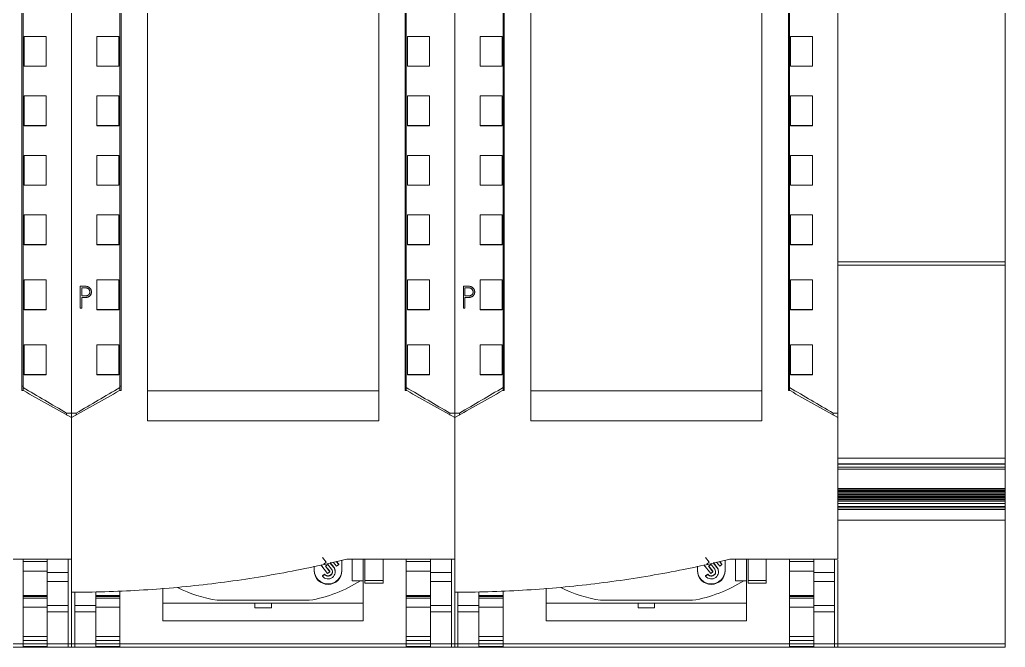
# Model space of a CAD drawing. Header units: millimetres. Extents: x 4137 to 6698, y 1400 to 3585.
# Drawn here: x 5489.5 to 5579, y 3225.8 to 3282.8 of the extents above; entities that cross this region are included whole.
import ezdxf

# ---------------------------------------------------------------- set-up
doc = ezdxf.new("R2010")
doc.units = ezdxf.units.MM
doc.layers.add('000-PI-Oprema', color=30, linetype='Continuous', lineweight=5)
doc.layers.add('004-PI-DIN Šina', color=3, linetype='Continuous')

msp = doc.modelspace()

# ---------------------------------------------------------------- linework, layer by layer
at = {"layer": '000-PI-Oprema', "color": 0, "linetype": 'ByBlock', "lineweight": 0}
for p, q in [((5494.248, 3360.459), (5494.248, 3247.041)), ((5494.248, 3360.459), (5494.248, 3247.041)), ((5529.048, 3360.459), (5529.048, 3247.041)), ((5529.048, 3360.459), (5529.048, 3247.041)), ((5563.848, 3360.459), (5563.848, 3247.041)), ((5489.848, 3249.363), (5489.848, 3358.178)), ((5498.648, 3358.178), (5498.648, 3249.363)), ((5524.648, 3249.363), (5524.648, 3358.178)), ((5533.448, 3358.178), (5533.448, 3249.363)), ((5559.448, 3249.363), (5559.448, 3358.178)), ((5489.948, 3278.539), (5489.948, 3281.241)), ((5489.948, 3281.241), (5491.948, 3281.241)), ((5491.948, 3278.539), (5491.948, 3281.241)), ((5496.548, 3278.539), (5496.548, 3281.241)), ((5498.548, 3281.241), (5496.548, 3281.241)), ((5498.548, 3278.539), (5498.548, 3281.241)), ((5524.748, 3278.539), (5524.748, 3281.241)), ((5524.748, 3281.241), (5526.748, 3281.241)), ((5526.748, 3278.539), (5526.748, 3281.241)), ((5531.348, 3278.539), (5531.348, 3281.241)), ((5533.348, 3281.241), (5531.348, 3281.241)), ((5533.348, 3278.539), (5533.348, 3281.241)), ((5559.548, 3278.539), (5559.548, 3281.241)), ((5559.548, 3281.241), (5561.548, 3281.241)), ((5561.548, 3278.539), (5561.548, 3281.241)), ((5489.948, 3278.528), (5489.948, 3278.539)), ((5489.948, 3278.539), (5491.948, 3278.539)), ((5489.948, 3278.528), (5491.948, 3278.528)), ((5491.948, 3278.528), (5491.948, 3278.539)), ((5496.548, 3278.528), (5496.548, 3278.539)), ((5498.548, 3278.539), (5496.548, 3278.539)), ((5498.548, 3278.528), (5496.548, 3278.528)), ((5498.548, 3278.528), (5498.548, 3278.539)), ((5524.748, 3278.528), (5524.748, 3278.539)), ((5524.748, 3278.539), (5526.748, 3278.539)), ((5524.748, 3278.528), (5526.748, 3278.528)), ((5526.748, 3278.528), (5526.748, 3278.539)), ((5531.348, 3278.528), (5531.348, 3278.539)), ((5533.348, 3278.539), (5531.348, 3278.539)), ((5533.348, 3278.528), (5531.348, 3278.528)), ((5533.348, 3278.528), (5533.348, 3278.539)), ((5559.548, 3278.528), (5559.548, 3278.539)), ((5559.548, 3278.539), (5561.548, 3278.539)), ((5559.548, 3278.528), (5561.548, 3278.528)), ((5561.548, 3278.528), (5561.548, 3278.539)), ((5489.948, 3273.138), (5489.948, 3275.839)), ((5489.948, 3275.839), (5491.948, 3275.839)), ((5491.948, 3273.138), (5491.948, 3275.839)), ((5496.548, 3273.138), (5496.548, 3275.839)), ((5498.548, 3275.839), (5496.548, 3275.839)), ((5498.548, 3273.138), (5498.548, 3275.839)), ((5524.748, 3273.138), (5524.748, 3275.839)), ((5524.748, 3275.839), (5526.748, 3275.839)), ((5526.748, 3273.138), (5526.748, 3275.839)), ((5531.348, 3273.138), (5531.348, 3275.839)), ((5533.348, 3275.839), (5531.348, 3275.839)), ((5533.348, 3273.138), (5533.348, 3275.839)), ((5559.548, 3273.138), (5559.548, 3275.839)), ((5559.548, 3275.839), (5561.548, 3275.839)), ((5561.548, 3273.138), (5561.548, 3275.839)), ((5489.948, 3273.128), (5489.948, 3273.138)), ((5489.948, 3273.138), (5491.948, 3273.138)), ((5489.948, 3273.128), (5491.948, 3273.128)), ((5491.948, 3273.128), (5491.948, 3273.138)), ((5496.548, 3273.128), (5496.548, 3273.138)), ((5498.548, 3273.138), (5496.548, 3273.138)), ((5498.548, 3273.128), (5496.548, 3273.128)), ((5498.548, 3273.128), (5498.548, 3273.138)), ((5524.748, 3273.128), (5524.748, 3273.138)), ((5524.748, 3273.138), (5526.748, 3273.138)), ((5524.748, 3273.128), (5526.748, 3273.128)), ((5526.748, 3273.128), (5526.748, 3273.138)), ((5531.348, 3273.128), (5531.348, 3273.138)), ((5533.348, 3273.138), (5531.348, 3273.138)), ((5533.348, 3273.128), (5531.348, 3273.128)), ((5533.348, 3273.128), (5533.348, 3273.138)), ((5559.548, 3273.128), (5559.548, 3273.138)), ((5559.548, 3273.138), (5561.548, 3273.138)), ((5559.548, 3273.128), (5561.548, 3273.128)), ((5561.548, 3273.128), (5561.548, 3273.138)), ((5489.948, 3267.736), (5489.948, 3270.437)), ((5489.948, 3270.437), (5491.948, 3270.437)), ((5491.948, 3267.736), (5491.948, 3270.437)), ((5496.548, 3267.736), (5496.548, 3270.437)), ((5498.548, 3270.437), (5496.548, 3270.437)), ((5498.548, 3267.736), (5498.548, 3270.437)), ((5524.748, 3267.736), (5524.748, 3270.437)), ((5524.748, 3270.437), (5526.748, 3270.437)), ((5526.748, 3267.736), (5526.748, 3270.437)), ((5531.348, 3267.736), (5531.348, 3270.437)), ((5533.348, 3270.437), (5531.348, 3270.437)), ((5533.348, 3267.736), (5533.348, 3270.437)), ((5559.548, 3267.736), (5559.548, 3270.437)), ((5559.548, 3270.437), (5561.548, 3270.437)), ((5561.548, 3267.736), (5561.548, 3270.437)), ((5489.948, 3267.728), (5489.948, 3267.736)), ((5489.948, 3267.736), (5491.948, 3267.736)), ((5489.948, 3267.728), (5491.948, 3267.728)), ((5491.948, 3267.728), (5491.948, 3267.736)), ((5496.548, 3267.728), (5496.548, 3267.736)), ((5498.548, 3267.736), (5496.548, 3267.736)), ((5498.548, 3267.728), (5496.548, 3267.728)), ((5498.548, 3267.728), (5498.548, 3267.736)), ((5524.748, 3267.728), (5524.748, 3267.736)), ((5524.748, 3267.736), (5526.748, 3267.736)), ((5524.748, 3267.728), (5526.748, 3267.728)), ((5526.748, 3267.728), (5526.748, 3267.736)), ((5531.348, 3267.728), (5531.348, 3267.736)), ((5533.348, 3267.736), (5531.348, 3267.736)), ((5533.348, 3267.728), (5531.348, 3267.728)), ((5533.348, 3267.728), (5533.348, 3267.736)), ((5559.548, 3267.728), (5559.548, 3267.736)), ((5559.548, 3267.736), (5561.548, 3267.736)), ((5559.548, 3267.728), (5561.548, 3267.728)), ((5561.548, 3267.728), (5561.548, 3267.736)), ((5489.948, 3262.335), (5489.948, 3265.035)), ((5489.948, 3265.035), (5491.948, 3265.035)), ((5491.948, 3262.335), (5491.948, 3265.035)), ((5496.548, 3262.335), (5496.548, 3265.035)), ((5498.548, 3265.035), (5496.548, 3265.035)), ((5498.548, 3262.335), (5498.548, 3265.035)), ((5524.748, 3262.335), (5524.748, 3265.035)), ((5524.748, 3265.035), (5526.748, 3265.035)), ((5526.748, 3262.335), (5526.748, 3265.035)), ((5531.348, 3262.335), (5531.348, 3265.035)), ((5533.348, 3265.035), (5531.348, 3265.035)), ((5533.348, 3262.335), (5533.348, 3265.035)), ((5559.548, 3262.335), (5559.548, 3265.035)), ((5559.548, 3265.035), (5561.548, 3265.035)), ((5561.548, 3262.335), (5561.548, 3265.035)), ((5489.948, 3262.335), (5491.948, 3262.335)), ((5489.948, 3262.328), (5489.948, 3262.335)), ((5489.948, 3262.328), (5491.948, 3262.328)), ((5491.948, 3262.328), (5491.948, 3262.335)), ((5498.548, 3262.335), (5496.548, 3262.335)), ((5496.548, 3262.328), (5496.548, 3262.335)), ((5498.548, 3262.328), (5496.548, 3262.328)), ((5498.548, 3262.328), (5498.548, 3262.335)), ((5524.748, 3262.335), (5526.748, 3262.335)), ((5524.748, 3262.328), (5524.748, 3262.335)), ((5524.748, 3262.328), (5526.748, 3262.328)), ((5526.748, 3262.328), (5526.748, 3262.335)), ((5533.348, 3262.335), (5531.348, 3262.335)), ((5531.348, 3262.328), (5531.348, 3262.335)), ((5533.348, 3262.328), (5531.348, 3262.328)), ((5533.348, 3262.328), (5533.348, 3262.335)), ((5559.548, 3262.335), (5561.548, 3262.335)), ((5559.548, 3262.328), (5559.548, 3262.335)), ((5559.548, 3262.328), (5561.548, 3262.328)), ((5561.548, 3262.328), (5561.548, 3262.335)), ((5489.948, 3256.433), (5489.948, 3259.134)), ((5489.948, 3259.134), (5491.948, 3259.134)), ((5491.948, 3256.433), (5491.948, 3259.134)), ((5496.548, 3256.433), (5496.548, 3259.134)), ((5498.548, 3259.134), (5496.548, 3259.134)), ((5498.548, 3256.433), (5498.548, 3259.134)), ((5524.748, 3256.433), (5524.748, 3259.134)), ((5524.748, 3259.134), (5526.748, 3259.134)), ((5526.748, 3256.433), (5526.748, 3259.134)), ((5531.348, 3256.433), (5531.348, 3259.134)), ((5533.348, 3259.134), (5531.348, 3259.134)), ((5533.348, 3256.433), (5533.348, 3259.134)), ((5559.548, 3256.433), (5559.548, 3259.134)), ((5559.548, 3259.134), (5561.548, 3259.134)), ((5561.548, 3256.433), (5561.548, 3259.134)), ((5495.037, 3258.56), (5495.037, 3256.558)), ((5495.179, 3257.683), (5495.179, 3258.418)), ((5496.064, 3258.031), (5496.064, 3258.037)), ((5529.837, 3258.56), (5529.837, 3256.558)), ((5529.979, 3257.683), (5529.979, 3258.418)), ((5530.864, 3258.031), (5530.864, 3258.037)), ((5495.179, 3256.558), (5495.179, 3257.541)), ((5529.979, 3256.558), (5529.979, 3257.541)), ((5489.948, 3256.433), (5491.948, 3256.433)), ((5489.948, 3256.428), (5489.948, 3256.433)), ((5489.948, 3256.428), (5491.948, 3256.428)), ((5491.948, 3256.428), (5491.948, 3256.433)), ((5495.037, 3256.558), (5495.179, 3256.558)), ((5496.548, 3256.428), (5496.548, 3256.433)), ((5498.548, 3256.433), (5496.548, 3256.433)), ((5498.548, 3256.428), (5496.548, 3256.428)), ((5498.548, 3256.428), (5498.548, 3256.433)), ((5524.748, 3256.433), (5526.748, 3256.433)), ((5524.748, 3256.428), (5524.748, 3256.433)), ((5524.748, 3256.428), (5526.748, 3256.428)), ((5526.748, 3256.428), (5526.748, 3256.433)), ((5529.837, 3256.558), (5529.979, 3256.558)), ((5531.348, 3256.428), (5531.348, 3256.433)), ((5533.348, 3256.433), (5531.348, 3256.433)), ((5533.348, 3256.428), (5531.348, 3256.428)), ((5533.348, 3256.428), (5533.348, 3256.433)), ((5559.548, 3256.433), (5561.548, 3256.433)), ((5559.548, 3256.428), (5559.548, 3256.433)), ((5559.548, 3256.428), (5561.548, 3256.428)), ((5561.548, 3256.428), (5561.548, 3256.433)), ((5489.948, 3250.531), (5489.948, 3253.232)), ((5489.948, 3253.232), (5491.948, 3253.232)), ((5491.948, 3250.531), (5491.948, 3253.232)), ((5496.548, 3250.531), (5496.548, 3253.232)), ((5498.548, 3253.232), (5496.548, 3253.232)), ((5498.548, 3250.531), (5498.548, 3253.232)), ((5524.748, 3250.531), (5524.748, 3253.232)), ((5524.748, 3253.232), (5526.748, 3253.232)), ((5526.748, 3250.531), (5526.748, 3253.232)), ((5531.348, 3250.531), (5531.348, 3253.232)), ((5533.348, 3253.232), (5531.348, 3253.232)), ((5533.348, 3250.531), (5533.348, 3253.232)), ((5559.548, 3250.531), (5559.548, 3253.232)), ((5559.548, 3253.232), (5561.548, 3253.232)), ((5561.548, 3250.531), (5561.548, 3253.232)), ((5489.948, 3250.531), (5491.948, 3250.531)), ((5489.948, 3250.528), (5489.948, 3250.531)), ((5489.948, 3250.528), (5491.948, 3250.528)), ((5491.948, 3250.528), (5491.948, 3250.531)), ((5496.548, 3250.528), (5496.548, 3250.531)), ((5498.548, 3250.531), (5496.548, 3250.531)), ((5498.548, 3250.528), (5496.548, 3250.528)), ((5498.548, 3250.528), (5498.548, 3250.531)), ((5524.748, 3250.531), (5526.748, 3250.531)), ((5524.748, 3250.528), (5524.748, 3250.531)), ((5524.748, 3250.528), (5526.748, 3250.528)), ((5526.748, 3250.528), (5526.748, 3250.531)), ((5531.348, 3250.528), (5531.348, 3250.531)), ((5533.348, 3250.531), (5531.348, 3250.531)), ((5533.348, 3250.528), (5531.348, 3250.528)), ((5533.348, 3250.528), (5533.348, 3250.531)), ((5559.548, 3250.531), (5561.548, 3250.531)), ((5559.548, 3250.528), (5559.548, 3250.531)), ((5559.548, 3250.528), (5561.548, 3250.528)), ((5561.548, 3250.528), (5561.548, 3250.531)), ((5489.748, 3249.492), (5489.848, 3249.492)), ((5489.748, 3249.078), (5489.898, 3249.078)), ((5489.848, 3249.078), (5489.848, 3249.363)), ((5498.598, 3249.078), (5498.748, 3249.078)), ((5498.748, 3249.492), (5498.648, 3249.492)), ((5498.648, 3249.363), (5498.648, 3249.078)), ((5522.148, 3249.074), (5501.148, 3249.074)), ((5524.548, 3249.492), (5524.648, 3249.492)), ((5524.548, 3249.078), (5524.698, 3249.078)), ((5524.648, 3249.078), (5524.648, 3249.363)), ((5533.398, 3249.078), (5533.548, 3249.078)), ((5533.548, 3249.492), (5533.448, 3249.492)), ((5533.448, 3249.363), (5533.448, 3249.078)), ((5556.948, 3249.074), (5535.948, 3249.074)), ((5559.348, 3249.492), (5559.448, 3249.492)), ((5559.348, 3249.078), (5559.498, 3249.078)), ((5559.448, 3249.078), (5559.448, 3249.363)), ((5493.808, 3247.041), (5493.808, 3246.837)), ((5494.248, 3247.041), (5493.808, 3247.041)), ((5494.248, 3247.041), (5494.248, 3246.664)), ((5494.248, 3247.041), (5494.248, 3246.671)), ((5494.688, 3247.041), (5494.248, 3247.041)), ((5494.688, 3246.837), (5494.688, 3247.041)), ((5522.148, 3246.328), (5501.148, 3246.328)), ((5528.608, 3247.041), (5528.608, 3246.837)), ((5529.048, 3247.041), (5528.608, 3247.041)), ((5529.048, 3247.041), (5529.048, 3246.664)), ((5529.048, 3247.041), (5529.048, 3246.671)), ((5529.488, 3247.041), (5529.048, 3247.041)), ((5529.488, 3246.837), (5529.488, 3247.041)), ((5556.948, 3246.328), (5535.948, 3246.328)), ((5563.408, 3247.041), (5563.408, 3246.837)), ((5563.848, 3247.041), (5563.408, 3247.041)), ((5563.848, 3247.041), (5563.848, 3246.664)), ((5484.448, 3233.778), (5494.248, 3233.778)), ((5489.848, 3233.578), (5489.848, 3233.778)), ((5492.048, 3232.577), (5492.048, 3233.778)), ((5493.948, 3232.577), (5493.948, 3233.778)), ((5494.248, 3233.698), (5494.248, 3225.778)), ((5517.036, 3233.918), (5517.372, 3233.492)), ((5518.798, 3232.727), (5518.798, 3233.683)), ((5519.248, 3233.778), (5529.048, 3233.778)), ((5519.748, 3233.778), (5519.748, 3231.818)), ((5520.748, 3231.818), (5520.748, 3233.778)), ((5524.648, 3233.578), (5524.648, 3233.778)), ((5526.848, 3232.577), (5526.848, 3233.778)), ((5528.748, 3232.577), (5528.748, 3233.778)), ((5529.048, 3233.698), (5529.048, 3225.778)), ((5551.836, 3233.918), (5552.172, 3233.492)), ((5553.598, 3232.727), (5553.598, 3233.683)), ((5554.048, 3233.778), (5563.848, 3233.778)), ((5554.548, 3233.778), (5554.548, 3231.818)), ((5555.548, 3231.818), (5555.548, 3233.778)), ((5559.448, 3233.578), (5559.448, 3233.778)), ((5561.648, 3232.577), (5561.648, 3233.778)), ((5563.548, 3232.577), (5563.548, 3233.778)), ((5563.848, 3233.698), (5563.848, 3225.778)), ((5489.848, 3232.68), (5489.848, 3233.578)), ((5489.848, 3233.578), (5492.048, 3233.578)), ((5516.298, 3233.152), (5516.298, 3232.727)), ((5516.878, 3233.275), (5517.498, 3232.489)), ((5517.372, 3233.492), (5517.156, 3233.325)), ((5517.31, 3233.13), (5517.526, 3233.297)), ((5517.695, 3232.641), (5517.31, 3233.13)), ((5517.695, 3232.68), (5517.329, 3233.144)), ((5517.526, 3233.297), (5517.862, 3232.871)), ((5518.059, 3233.023), (5517.723, 3233.449)), ((5518.059, 3233.062), (5517.742, 3233.464)), ((5518.018, 3233.517), (5518.324, 3233.128)), ((5518.059, 3233.062), (5518.059, 3233.023)), ((5518.521, 3233.281), (5518.289, 3233.575)), ((5518.521, 3233.32), (5518.316, 3233.58)), ((5518.324, 3233.128), (5518.521, 3233.281)), ((5518.521, 3233.32), (5518.521, 3233.281)), ((5524.648, 3232.68), (5524.648, 3233.578)), ((5524.648, 3233.578), (5526.848, 3233.578)), ((5551.098, 3233.152), (5551.098, 3232.727)), ((5551.678, 3233.275), (5552.298, 3232.489)), ((5552.172, 3233.492), (5551.956, 3233.325)), ((5552.11, 3233.13), (5552.326, 3233.297)), ((5552.495, 3232.641), (5552.11, 3233.13)), ((5552.495, 3232.68), (5552.129, 3233.144)), ((5552.326, 3233.297), (5552.662, 3232.871)), ((5552.859, 3233.023), (5552.523, 3233.449)), ((5552.859, 3233.062), (5552.542, 3233.464)), ((5552.818, 3233.517), (5553.124, 3233.128)), ((5552.859, 3233.062), (5552.859, 3233.023)), ((5553.321, 3233.281), (5553.089, 3233.575)), ((5553.321, 3233.32), (5553.116, 3233.58)), ((5553.124, 3233.128), (5553.321, 3233.281)), ((5553.321, 3233.32), (5553.321, 3233.281)), ((5559.448, 3232.68), (5559.448, 3233.578)), ((5559.448, 3233.578), (5561.648, 3233.578)), ((5489.848, 3230.479), (5489.848, 3232.68)), ((5489.848, 3232.68), (5492.048, 3232.68)), ((5492.048, 3231.76), (5492.048, 3232.577)), ((5492.048, 3232.577), (5493.948, 3232.577)), ((5493.948, 3231.76), (5493.948, 3232.577)), ((5517.233, 3232.423), (5517.036, 3232.27)), ((5517.233, 3232.384), (5517.036, 3232.231)), ((5517.036, 3232.27), (5517.036, 3232.231)), ((5517.233, 3232.423), (5517.233, 3232.384)), ((5517.498, 3232.489), (5517.695, 3232.641)), ((5517.695, 3232.68), (5517.695, 3232.641)), ((5518.197, 3232.627), (5518.197, 3232.666)), ((5524.648, 3230.479), (5524.648, 3232.68)), ((5524.648, 3232.68), (5526.848, 3232.68)), ((5526.848, 3231.76), (5526.848, 3232.577)), ((5526.848, 3232.577), (5528.748, 3232.577)), ((5528.748, 3231.76), (5528.748, 3232.577)), ((5552.033, 3232.423), (5551.836, 3232.27)), ((5552.033, 3232.384), (5551.836, 3232.231)), ((5551.836, 3232.27), (5551.836, 3232.231)), ((5552.033, 3232.423), (5552.033, 3232.384)), ((5552.298, 3232.489), (5552.495, 3232.641)), ((5552.495, 3232.68), (5552.495, 3232.641)), ((5552.997, 3232.627), (5552.997, 3232.666)), ((5559.448, 3230.479), (5559.448, 3232.68)), ((5559.448, 3232.68), (5561.648, 3232.68)), ((5561.648, 3231.76), (5561.648, 3232.577)), ((5561.648, 3232.577), (5563.548, 3232.577)), ((5563.548, 3231.76), (5563.548, 3232.577)), ((5492.048, 3231.76), (5492.048, 3229.573)), ((5492.048, 3231.76), (5493.948, 3231.76)), ((5493.948, 3231.76), (5493.948, 3229.573)), ((5502.548, 3229.778), (5502.548, 3231.143)), ((5519.748, 3231.818), (5519.748, 3231.818)), ((5519.748, 3231.818), (5520.496, 3231.818)), ((5519.748, 3231.818), (5520.748, 3231.818)), ((5520.496, 3231.818), (5520.748, 3231.818)), ((5520.748, 3229.778), (5520.748, 3231.818)), ((5520.748, 3231.818), (5520.748, 3231.818)), ((5520.898, 3231.611), (5520.898, 3231.829)), ((5520.898, 3231.829), (5522.548, 3231.829)), ((5520.898, 3231.611), (5522.548, 3231.611)), ((5522.548, 3231.611), (5522.548, 3231.829)), ((5526.848, 3231.76), (5526.848, 3229.573)), ((5526.848, 3231.76), (5528.748, 3231.76)), ((5528.748, 3231.76), (5528.748, 3229.573)), ((5537.348, 3229.778), (5537.348, 3231.143)), ((5554.548, 3231.818), (5554.548, 3231.818)), ((5554.548, 3231.818), (5555.296, 3231.818)), ((5554.548, 3231.818), (5555.548, 3231.818)), ((5555.296, 3231.818), (5555.548, 3231.818)), ((5555.548, 3229.778), (5555.548, 3231.818)), ((5555.548, 3231.818), (5555.548, 3231.818)), ((5555.698, 3231.611), (5555.698, 3231.829)), ((5555.698, 3231.829), (5557.348, 3231.829)), ((5555.698, 3231.611), (5557.348, 3231.611)), ((5557.348, 3231.611), (5557.348, 3231.829)), ((5561.648, 3231.76), (5561.648, 3229.573)), ((5561.648, 3231.76), (5563.548, 3231.76)), ((5563.548, 3231.76), (5563.548, 3229.573)), ((5489.848, 3230.479), (5492.048, 3230.479)), ((5489.848, 3230.443), (5489.848, 3230.45)), ((5492.048, 3230.45), (5489.848, 3230.45)), ((5489.848, 3230.378), (5489.848, 3230.443)), ((5489.848, 3230.443), (5492.048, 3230.443)), ((5489.848, 3230.378), (5489.848, 3230.241)), ((5489.848, 3230.378), (5492.048, 3230.378)), ((5489.848, 3230.241), (5489.848, 3229.416)), ((5489.848, 3230.241), (5492.048, 3230.241)), ((5494.549, 3230.779), (5494.248, 3230.779)), ((5494.248, 3230.697), (5494.248, 3225.778)), ((5494.548, 3230.766), (5494.548, 3229.573)), ((5496.448, 3230.827), (5496.448, 3229.573)), ((5496.448, 3230.479), (5498.648, 3230.479)), ((5498.648, 3230.45), (5496.448, 3230.45)), ((5498.648, 3230.443), (5496.448, 3230.443)), ((5498.648, 3230.378), (5496.448, 3230.378)), ((5498.648, 3230.241), (5496.448, 3230.241)), ((5498.648, 3230.479), (5498.648, 3230.844)), ((5498.648, 3230.443), (5498.648, 3230.45)), ((5498.648, 3230.378), (5498.648, 3230.443)), ((5498.648, 3230.378), (5498.648, 3230.241)), ((5498.648, 3230.241), (5498.648, 3229.416)), ((5524.648, 3230.479), (5526.848, 3230.479)), ((5524.648, 3230.443), (5524.648, 3230.45)), ((5526.848, 3230.45), (5524.648, 3230.45)), ((5524.648, 3230.378), (5524.648, 3230.443)), ((5524.648, 3230.443), (5526.848, 3230.443)), ((5524.648, 3230.378), (5524.648, 3230.241)), ((5524.648, 3230.378), (5526.848, 3230.378)), ((5524.648, 3230.241), (5524.648, 3229.416)), ((5524.648, 3230.241), (5526.848, 3230.241)), ((5529.349, 3230.779), (5529.048, 3230.779)), ((5529.048, 3230.697), (5529.048, 3225.778)), ((5529.348, 3230.766), (5529.348, 3229.573)), ((5531.248, 3230.827), (5531.248, 3229.573)), ((5531.248, 3230.479), (5533.448, 3230.479)), ((5533.448, 3230.45), (5531.248, 3230.45)), ((5533.448, 3230.443), (5531.248, 3230.443)), ((5533.448, 3230.378), (5531.248, 3230.378)), ((5533.448, 3230.241), (5531.248, 3230.241)), ((5533.448, 3230.479), (5533.448, 3230.844)), ((5533.448, 3230.443), (5533.448, 3230.45)), ((5533.448, 3230.378), (5533.448, 3230.443)), ((5533.448, 3230.378), (5533.448, 3230.241)), ((5533.448, 3230.241), (5533.448, 3229.416)), ((5559.448, 3230.479), (5561.648, 3230.479)), ((5559.448, 3230.443), (5559.448, 3230.45)), ((5561.648, 3230.45), (5559.448, 3230.45)), ((5559.448, 3230.378), (5559.448, 3230.443)), ((5559.448, 3230.443), (5561.648, 3230.443)), ((5559.448, 3230.378), (5559.448, 3230.241)), ((5559.448, 3230.378), (5561.648, 3230.378)), ((5559.448, 3230.241), (5559.448, 3229.416)), ((5559.448, 3230.241), (5561.648, 3230.241)), ((5489.848, 3229.416), (5489.848, 3226.751)), ((5489.848, 3229.416), (5492.048, 3229.416)), ((5492.048, 3228.987), (5492.048, 3229.573)), ((5492.048, 3229.573), (5493.948, 3229.573)), ((5493.948, 3228.987), (5493.948, 3229.573)), ((5494.548, 3228.987), (5494.548, 3229.573)), ((5496.448, 3229.573), (5494.548, 3229.573)), ((5496.448, 3228.987), (5496.448, 3229.573)), ((5498.648, 3229.416), (5496.448, 3229.416)), ((5498.648, 3229.416), (5498.648, 3226.751)), ((5502.548, 3228.178), (5502.548, 3229.778)), ((5502.548, 3229.778), (5520.748, 3229.778)), ((5507.492, 3230.046), (5515.847, 3230.046)), ((5510.898, 3229.778), (5510.898, 3229.374)), ((5510.898, 3229.374), (5512.398, 3229.374)), ((5512.398, 3229.778), (5512.398, 3229.374)), ((5520.748, 3228.178), (5520.748, 3229.778)), ((5524.648, 3229.416), (5524.648, 3226.751)), ((5524.648, 3229.416), (5526.848, 3229.416)), ((5526.848, 3228.987), (5526.848, 3229.573)), ((5526.848, 3229.573), (5528.748, 3229.573)), ((5528.748, 3228.987), (5528.748, 3229.573)), ((5529.348, 3228.987), (5529.348, 3229.573)), ((5531.248, 3229.573), (5529.348, 3229.573)), ((5531.248, 3228.987), (5531.248, 3229.573)), ((5533.448, 3229.416), (5531.248, 3229.416)), ((5533.448, 3229.416), (5533.448, 3226.751)), ((5537.348, 3228.178), (5537.348, 3229.778)), ((5537.348, 3229.778), (5555.548, 3229.778)), ((5542.292, 3230.046), (5550.647, 3230.046)), ((5545.698, 3229.778), (5545.698, 3229.374)), ((5545.698, 3229.374), (5547.198, 3229.374)), ((5547.198, 3229.778), (5547.198, 3229.374)), ((5555.548, 3228.178), (5555.548, 3229.778)), ((5559.448, 3229.416), (5559.448, 3226.751)), ((5559.448, 3229.416), (5561.648, 3229.416)), ((5561.648, 3228.987), (5561.648, 3229.573)), ((5561.648, 3229.573), (5563.548, 3229.573)), ((5563.548, 3228.987), (5563.548, 3229.573)), ((5492.048, 3228.987), (5493.948, 3228.987)), ((5496.448, 3228.987), (5494.548, 3228.987)), ((5526.848, 3228.987), (5528.748, 3228.987)), ((5531.248, 3228.987), (5529.348, 3228.987)), ((5561.648, 3228.987), (5563.548, 3228.987)), ((5502.548, 3228.178), (5520.748, 3228.178)), ((5537.348, 3228.178), (5555.548, 3228.178)), ((5489.848, 3226.751), (5489.848, 3226.385)), ((5489.848, 3226.751), (5492.048, 3226.751)), ((5498.648, 3226.751), (5496.448, 3226.751)), ((5498.648, 3226.751), (5498.648, 3226.385)), ((5524.648, 3226.751), (5524.648, 3226.385)), ((5524.648, 3226.751), (5526.848, 3226.751)), ((5533.448, 3226.751), (5531.248, 3226.751)), ((5533.448, 3226.751), (5533.448, 3226.385)), ((5559.448, 3226.751), (5559.448, 3226.385)), ((5559.448, 3226.751), (5561.648, 3226.751)), ((5492.648, 3225.778), (5461.389, 3225.778)), ((5489.848, 3226.385), (5489.848, 3225.854)), ((5489.848, 3226.385), (5492.048, 3226.385)), ((5489.848, 3225.854), (5489.848, 3225.854)), ((5489.848, 3225.854), (5492.048, 3225.854)), ((5489.848, 3225.854), (5492.048, 3225.854)), ((5492.048, 3226.385), (5492.048, 3225.854)), ((5492.048, 3225.79), (5493.948, 3225.79)), ((5492.048, 3225.79), (5493.948, 3225.79)), ((5494.248, 3225.778), (5492.648, 3225.778)), ((5496.189, 3225.778), (5494.248, 3225.778)), ((5494.548, 3225.79), (5496.448, 3225.79)), ((5496.448, 3225.79), (5494.548, 3225.79)), ((5527.448, 3225.778), (5496.189, 3225.778)), ((5496.448, 3226.385), (5496.448, 3225.854)), ((5498.648, 3226.385), (5496.448, 3226.385)), ((5496.448, 3225.854), (5498.648, 3225.854)), ((5498.648, 3225.854), (5496.448, 3225.854)), ((5498.648, 3226.385), (5498.648, 3225.854)), ((5498.648, 3225.854), (5498.648, 3225.854)), ((5524.648, 3226.385), (5524.648, 3225.854)), ((5524.648, 3226.385), (5526.848, 3226.385)), ((5524.648, 3225.854), (5524.648, 3225.854)), ((5524.648, 3225.854), (5526.848, 3225.854)), ((5524.648, 3225.854), (5526.848, 3225.854)), ((5526.848, 3226.385), (5526.848, 3225.854)), ((5526.848, 3225.79), (5528.748, 3225.79)), ((5526.848, 3225.79), (5528.748, 3225.79)), ((5529.048, 3225.778), (5527.448, 3225.778)), ((5530.989, 3225.778), (5529.048, 3225.778)), ((5529.348, 3225.79), (5531.248, 3225.79)), ((5531.248, 3225.79), (5529.348, 3225.79)), ((5562.248, 3225.778), (5530.989, 3225.778)), ((5531.248, 3226.385), (5531.248, 3225.854)), ((5533.448, 3226.385), (5531.248, 3226.385)), ((5531.248, 3225.854), (5533.448, 3225.854)), ((5533.448, 3225.854), (5531.248, 3225.854)), ((5533.448, 3226.385), (5533.448, 3225.854)), ((5533.448, 3225.854), (5533.448, 3225.854)), ((5559.448, 3226.385), (5559.448, 3225.854)), ((5559.448, 3226.385), (5561.648, 3226.385)), ((5559.448, 3225.854), (5559.448, 3225.854)), ((5559.448, 3225.854), (5561.648, 3225.854)), ((5559.448, 3225.854), (5561.648, 3225.854)), ((5561.648, 3226.385), (5561.648, 3225.854)), ((5561.648, 3225.79), (5563.548, 3225.79)), ((5561.648, 3225.79), (5563.548, 3225.79)), ((5563.848, 3225.778), (5562.248, 3225.778))]:
    msp.add_line(p, q, dxfattribs=at)
for centre, major_axis, start_param, end_param in [((5517.548, 3232.766), (1.25, 0), 3.141593, 6.283185), ((5517.548, 3232.627), (0.649, 0), 3.804818, 6.94641), ((5517.548, 3232.627), (-0.399, 0), 0.663225, 3.804818), ((5517.548, 3232.666), (0.649, 0), 6.283142, 6.94641), ((5552.348, 3232.766), (1.25, 0), 3.141593, 6.283185), ((5552.348, 3232.627), (0.649, 0), 3.804818, 6.94641), ((5552.348, 3232.627), (-0.399, 0), 0.663225, 3.804818), ((5552.348, 3232.666), (0.649, 0), 6.283142, 6.94641), ((5517.548, 3232.727), (1.25, 0), 3.141593, 6.283185), ((5517.548, 3232.666), (-0.399, 0), 0.663225, 3.092069), ((5552.348, 3232.727), (1.25, 0), 3.141593, 6.283185), ((5552.348, 3232.666), (-0.399, 0), 0.663225, 3.092069), ((5509.314, 3241.782), (11.977, 0), 4.241192, 4.559632), ((5513.91, 3241.923), (12.135, 0), 4.872685, 5.28613), ((5544.114, 3241.782), (11.977, 0), 4.241192, 4.559632), ((5548.71, 3241.923), (12.135, 0), 4.872685, 5.28613)]:
    msp.add_ellipse(centre, major_axis=major_axis, ratio=0.991445, start_param=start_param, end_param=end_param, dxfattribs=at)
for points, knots in [([(5489.748, 3249.078), (5489.748, 3252.418), (5489.748, 3260.383), (5489.748, 3273.023), (5489.748, 3288.509), (5489.748, 3302.803), (5489.748, 3317.013), (5489.748, 3331.58), (5489.748, 3345.75), (5489.748, 3355.32), (5489.748, 3358.364)], [0, 0, 0, 0, 0.091483, 0.21812, 0.346206, 0.515858, 0.610111, 0.736264, 0.916066, 1, 1, 1, 1]), ([(5498.748, 3358.364), (5498.748, 3355.32), (5498.748, 3345.75), (5498.748, 3331.58), (5498.748, 3317.013), (5498.748, 3302.803), (5498.748, 3288.509), (5498.748, 3273.023), (5498.748, 3260.383), (5498.748, 3252.418), (5498.748, 3249.078)], [0, 0, 0, 0, 0.083934, 0.263736, 0.389889, 0.484142, 0.653794, 0.78188, 0.908517, 1, 1, 1, 1]), ([(5524.548, 3249.078), (5524.548, 3252.418), (5524.548, 3260.383), (5524.548, 3273.023), (5524.548, 3288.509), (5524.548, 3302.803), (5524.548, 3317.013), (5524.548, 3331.58), (5524.548, 3345.75), (5524.548, 3355.32), (5524.548, 3358.364)], [0, 0, 0, 0, 0.091483, 0.21812, 0.346206, 0.515858, 0.610111, 0.736264, 0.916066, 1, 1, 1, 1]), ([(5533.548, 3358.364), (5533.548, 3355.32), (5533.548, 3345.75), (5533.548, 3331.58), (5533.548, 3317.013), (5533.548, 3302.803), (5533.548, 3288.509), (5533.548, 3273.023), (5533.548, 3260.383), (5533.548, 3252.418), (5533.548, 3249.078)], [0, 0, 0, 0, 0.083934, 0.263736, 0.389889, 0.484142, 0.653794, 0.78188, 0.908517, 1, 1, 1, 1]), ([(5559.348, 3249.078), (5559.348, 3252.418), (5559.348, 3260.383), (5559.348, 3273.023), (5559.348, 3288.509), (5559.348, 3302.803), (5559.348, 3317.013), (5559.348, 3331.58), (5559.348, 3345.75), (5559.348, 3355.32), (5559.348, 3358.364)], [0, 0, 0, 0, 0.091483, 0.21812, 0.346206, 0.515858, 0.610111, 0.736264, 0.916066, 1, 1, 1, 1]), ([(5501.148, 3355.298), (5501.148, 3353.275), (5501.148, 3344.726), (5501.148, 3331.58), (5501.148, 3317.013), (5501.148, 3302.803), (5501.148, 3288.509), (5501.148, 3273.023), (5501.148, 3260.265), (5501.148, 3251.383), (5501.148, 3247.126), (5501.148, 3246.328)], [0, 0, 0, 0, 0.055935, 0.236292, 0.362833, 0.457376, 0.627551, 0.756032, 0.883059, 0.978086, 1, 1, 1, 1]), ([(5522.148, 3355.298), (5522.148, 3353.275), (5522.148, 3344.726), (5522.148, 3331.58), (5522.148, 3317.013), (5522.148, 3302.803), (5522.148, 3288.509), (5522.148, 3273.023), (5522.148, 3260.265), (5522.148, 3251.383), (5522.148, 3247.126), (5522.148, 3246.328)], [0, 0, 0, 0, 0.055935, 0.236292, 0.362833, 0.457376, 0.627551, 0.756032, 0.883059, 0.978086, 1, 1, 1, 1]), ([(5535.948, 3355.298), (5535.948, 3353.275), (5535.948, 3344.726), (5535.948, 3331.58), (5535.948, 3317.013), (5535.948, 3302.803), (5535.948, 3288.509), (5535.948, 3273.023), (5535.948, 3260.265), (5535.948, 3251.383), (5535.948, 3247.126), (5535.948, 3246.328)], [0, 0, 0, 0, 0.055935, 0.236292, 0.362833, 0.457376, 0.627551, 0.756032, 0.883059, 0.978086, 1, 1, 1, 1]), ([(5556.948, 3355.298), (5556.948, 3353.275), (5556.948, 3344.726), (5556.948, 3331.58), (5556.948, 3317.013), (5556.948, 3302.803), (5556.948, 3288.509), (5556.948, 3273.023), (5556.948, 3260.265), (5556.948, 3251.383), (5556.948, 3247.126), (5556.948, 3246.328)], [0, 0, 0, 0, 0.055935, 0.236292, 0.362833, 0.457376, 0.627551, 0.756032, 0.883059, 0.978086, 1, 1, 1, 1]), ([(5495.179, 3257.541), (5495.231, 3257.541), (5495.282, 3257.541), (5495.385, 3257.541), (5495.437, 3257.54), (5495.515, 3257.541), (5495.54, 3257.542), (5495.579, 3257.546), (5495.592, 3257.547), (5495.618, 3257.55), (5495.63, 3257.552), (5495.669, 3257.559), (5495.694, 3257.565), (5495.743, 3257.581), (5495.767, 3257.591), (5495.802, 3257.608), (5495.813, 3257.615), (5495.836, 3257.628), (5495.847, 3257.635), (5495.878, 3257.657), (5495.898, 3257.673), (5495.926, 3257.7), (5495.935, 3257.709), (5495.953, 3257.729), (5495.961, 3257.739), (5495.984, 3257.77), (5495.998, 3257.792), (5496.016, 3257.826), (5496.022, 3257.838), (5496.032, 3257.862), (5496.036, 3257.874), (5496.048, 3257.911), (5496.054, 3257.936), (5496.06, 3257.974), (5496.062, 3257.987), (5496.063, 3258.013), (5496.064, 3258.026), (5496.064, 3258.065), (5496.062, 3258.091), (5496.056, 3258.129), (5496.053, 3258.142), (5496.048, 3258.167), (5496.044, 3258.18), (5496.033, 3258.217), (5496.023, 3258.241), (5496.006, 3258.276), (5496, 3258.287), (5495.987, 3258.309), (5495.98, 3258.32), (5495.958, 3258.353), (5495.926, 3258.393), (5495.887, 3258.427), (5495.856, 3258.451), (5495.846, 3258.459), (5495.824, 3258.473), (5495.813, 3258.48), (5495.779, 3258.498), (5495.756, 3258.509), (5495.719, 3258.522), (5495.707, 3258.526), (5495.682, 3258.534), (5495.669, 3258.537), (5495.606, 3258.551), (5495.555, 3258.557), (5495.478, 3258.561), (5495.452, 3258.562), (5495.4, 3258.562), (5495.348, 3258.561), (5495.296, 3258.56), (5495.245, 3258.56), (5495.167, 3258.559), (5495.089, 3258.56), (5495.037, 3258.56)], [0, 0, 0, 0, 0.0625, 0.0625, 0.125, 0.125, 0.15625, 0.15625, 0.171875, 0.171875, 0.1875, 0.1875, 0.21875, 0.21875, 0.25, 0.25, 0.265625, 0.265625, 0.28125, 0.28125, 0.3125, 0.3125, 0.328125, 0.328125, 0.34375, 0.34375, 0.375, 0.375, 0.390625, 0.390625, 0.40625, 0.40625, 0.4375, 0.4375, 0.453125, 0.453125, 0.46875, 0.46875, 0.5, 0.5, 0.515625, 0.515625, 0.53125, 0.53125, 0.5625, 0.5625, 0.578125, 0.578125, 0.59375, 0.59375, 0.625, 0.65625, 0.65625, 0.671875, 0.671875, 0.6875, 0.6875, 0.71875, 0.71875, 0.734375, 0.734375, 0.75, 0.75, 0.8125, 0.8125, 0.84375, 0.84375, 0.875, 0.90625, 0.90625, 0.9375, 1, 1, 1, 1]), ([(5495.179, 3258.418), (5495.218, 3258.418), (5495.256, 3258.418), (5495.315, 3258.418), (5495.334, 3258.418), (5495.373, 3258.419), (5495.431, 3258.421), (5495.489, 3258.421), (5495.567, 3258.416), (5495.605, 3258.409), (5495.653, 3258.395), (5495.662, 3258.392), (5495.681, 3258.385), (5495.69, 3258.381), (5495.717, 3258.369), (5495.735, 3258.36), (5495.76, 3258.343), (5495.768, 3258.338), (5495.784, 3258.326), (5495.792, 3258.319), (5495.814, 3258.3), (5495.828, 3258.285), (5495.847, 3258.262), (5495.853, 3258.254), (5495.864, 3258.238), (5495.869, 3258.23), (5495.884, 3258.204), (5495.893, 3258.186), (5495.903, 3258.158), (5495.906, 3258.149), (5495.911, 3258.129), (5495.914, 3258.12), (5495.919, 3258.09), (5495.922, 3258.07), (5495.922, 3258.041), (5495.922, 3258.031), (5495.921, 3258.011), (5495.921, 3258.001), (5495.917, 3257.971), (5495.913, 3257.952), (5495.904, 3257.924), (5495.9, 3257.914), (5495.893, 3257.896), (5495.889, 3257.887), (5495.875, 3257.86), (5495.864, 3257.844), (5495.845, 3257.821), (5495.839, 3257.813), (5495.825, 3257.799), (5495.818, 3257.792), (5495.795, 3257.772), (5495.779, 3257.76), (5495.754, 3257.744), (5495.745, 3257.739), (5495.728, 3257.73), (5495.719, 3257.726), (5495.691, 3257.714), (5495.673, 3257.707), (5495.644, 3257.699), (5495.634, 3257.696), (5495.615, 3257.692), (5495.605, 3257.691), (5495.575, 3257.686), (5495.555, 3257.685), (5495.516, 3257.683), (5495.496, 3257.682), (5495.456, 3257.682), (5495.417, 3257.682), (5495.377, 3257.682), (5495.337, 3257.683), (5495.318, 3257.683), (5495.258, 3257.683), (5495.219, 3257.683), (5495.179, 3257.683)], [0, 0, 0, 0, 0.0625, 0.0625, 0.09375, 0.09375, 0.125, 0.1875, 0.1875, 0.25, 0.25, 0.265625, 0.265625, 0.28125, 0.28125, 0.3125, 0.3125, 0.328125, 0.328125, 0.34375, 0.34375, 0.375, 0.375, 0.390625, 0.390625, 0.40625, 0.40625, 0.4375, 0.4375, 0.453125, 0.453125, 0.46875, 0.46875, 0.5, 0.5, 0.515625, 0.515625, 0.53125, 0.53125, 0.5625, 0.5625, 0.578125, 0.578125, 0.59375, 0.59375, 0.625, 0.625, 0.640625, 0.640625, 0.65625, 0.65625, 0.6875, 0.6875, 0.703125, 0.703125, 0.71875, 0.71875, 0.75, 0.75, 0.765625, 0.765625, 0.78125, 0.78125, 0.8125, 0.8125, 0.84375, 0.84375, 0.875, 0.90625, 0.90625, 0.9375, 0.9375, 1, 1, 1, 1]), ([(5495.922, 3258.033), (5495.922, 3258.035), (5495.922, 3258.038), (5495.922, 3258.05), (5495.921, 3258.06), (5495.919, 3258.08), (5495.918, 3258.09), (5495.913, 3258.119), (5495.908, 3258.138), (5495.894, 3258.175), (5495.886, 3258.194), (5495.867, 3258.228), (5495.856, 3258.244), (5495.831, 3258.275), (5495.817, 3258.29), (5495.788, 3258.317), (5495.773, 3258.329), (5495.739, 3258.351), (5495.722, 3258.36), (5495.686, 3258.377), (5495.667, 3258.384), (5495.639, 3258.393), (5495.629, 3258.396), (5495.61, 3258.4), (5495.6, 3258.402), (5495.571, 3258.408), (5495.552, 3258.41), (5495.493, 3258.415), (5495.454, 3258.415), (5495.395, 3258.413), (5495.375, 3258.413), (5495.336, 3258.412), (5495.316, 3258.412), (5495.257, 3258.412), (5495.218, 3258.412), (5495.179, 3258.412)], [0, 0, 0, 0, 0.007629, 0.007629, 0.03864, 0.03864, 0.069652, 0.069652, 0.131675, 0.131675, 0.193698, 0.193698, 0.255722, 0.255722, 0.317745, 0.317745, 0.379768, 0.379768, 0.441791, 0.441791, 0.503814, 0.503814, 0.534826, 0.534826, 0.565838, 0.565838, 0.627861, 0.627861, 0.751907, 0.751907, 0.81393, 0.81393, 0.875954, 0.875954, 1, 1, 1, 1]), ([(5496.064, 3258.032), (5496.064, 3258.006), (5496.062, 3257.981), (5496.056, 3257.944), (5496.054, 3257.931), (5496.048, 3257.906), (5496.045, 3257.893), (5496.033, 3257.856), (5496.023, 3257.832), (5495.999, 3257.787), (5495.985, 3257.765), (5495.961, 3257.733), (5495.953, 3257.723), (5495.936, 3257.704), (5495.909, 3257.676), (5495.879, 3257.651), (5495.847, 3257.629), (5495.836, 3257.622), (5495.814, 3257.609), (5495.802, 3257.602), (5495.768, 3257.585), (5495.744, 3257.575), (5495.707, 3257.563), (5495.694, 3257.56), (5495.669, 3257.553), (5495.656, 3257.551), (5495.593, 3257.539), (5495.541, 3257.536), (5495.438, 3257.533), (5495.386, 3257.534), (5495.283, 3257.535), (5495.231, 3257.535), (5495.179, 3257.535)], [0, 0, 0, 0, 0.06514, 0.06514, 0.098528, 0.098528, 0.131915, 0.131915, 0.198691, 0.198691, 0.265467, 0.265467, 0.298855, 0.298855, 0.332243, 0.399018, 0.399018, 0.432406, 0.432406, 0.465794, 0.465794, 0.53257, 0.53257, 0.565958, 0.565958, 0.599346, 0.599346, 0.732897, 0.732897, 0.866449, 0.866449, 1, 1, 1, 1]), ([(5529.979, 3257.541), (5530.031, 3257.541), (5530.082, 3257.541), (5530.185, 3257.541), (5530.237, 3257.54), (5530.315, 3257.541), (5530.34, 3257.542), (5530.379, 3257.546), (5530.392, 3257.547), (5530.418, 3257.55), (5530.43, 3257.552), (5530.469, 3257.559), (5530.494, 3257.565), (5530.543, 3257.581), (5530.567, 3257.591), (5530.602, 3257.608), (5530.613, 3257.615), (5530.636, 3257.628), (5530.647, 3257.635), (5530.678, 3257.657), (5530.698, 3257.673), (5530.726, 3257.7), (5530.735, 3257.709), (5530.753, 3257.729), (5530.761, 3257.739), (5530.784, 3257.77), (5530.798, 3257.792), (5530.816, 3257.826), (5530.822, 3257.838), (5530.832, 3257.862), (5530.836, 3257.874), (5530.848, 3257.911), (5530.854, 3257.936), (5530.86, 3257.974), (5530.862, 3257.987), (5530.863, 3258.013), (5530.864, 3258.026), (5530.864, 3258.065), (5530.862, 3258.091), (5530.856, 3258.129), (5530.853, 3258.142), (5530.848, 3258.167), (5530.844, 3258.18), (5530.833, 3258.217), (5530.823, 3258.241), (5530.806, 3258.276), (5530.8, 3258.287), (5530.787, 3258.309), (5530.78, 3258.32), (5530.758, 3258.353), (5530.726, 3258.393), (5530.687, 3258.427), (5530.656, 3258.451), (5530.646, 3258.459), (5530.624, 3258.473), (5530.613, 3258.48), (5530.579, 3258.498), (5530.556, 3258.509), (5530.519, 3258.522), (5530.507, 3258.526), (5530.482, 3258.534), (5530.469, 3258.537), (5530.406, 3258.551), (5530.355, 3258.557), (5530.278, 3258.561), (5530.252, 3258.562), (5530.2, 3258.562), (5530.148, 3258.561), (5530.096, 3258.56), (5530.045, 3258.56), (5529.967, 3258.559), (5529.889, 3258.56), (5529.837, 3258.56)], [0, 0, 0, 0, 0.0625, 0.0625, 0.125, 0.125, 0.15625, 0.15625, 0.171875, 0.171875, 0.1875, 0.1875, 0.21875, 0.21875, 0.25, 0.25, 0.265625, 0.265625, 0.28125, 0.28125, 0.3125, 0.3125, 0.328125, 0.328125, 0.34375, 0.34375, 0.375, 0.375, 0.390625, 0.390625, 0.40625, 0.40625, 0.4375, 0.4375, 0.453125, 0.453125, 0.46875, 0.46875, 0.5, 0.5, 0.515625, 0.515625, 0.53125, 0.53125, 0.5625, 0.5625, 0.578125, 0.578125, 0.59375, 0.59375, 0.625, 0.65625, 0.65625, 0.671875, 0.671875, 0.6875, 0.6875, 0.71875, 0.71875, 0.734375, 0.734375, 0.75, 0.75, 0.8125, 0.8125, 0.84375, 0.84375, 0.875, 0.90625, 0.90625, 0.9375, 1, 1, 1, 1]), ([(5529.979, 3258.418), (5530.018, 3258.418), (5530.056, 3258.418), (5530.115, 3258.418), (5530.134, 3258.418), (5530.173, 3258.419), (5530.231, 3258.421), (5530.289, 3258.421), (5530.367, 3258.416), (5530.405, 3258.409), (5530.453, 3258.395), (5530.462, 3258.392), (5530.481, 3258.385), (5530.49, 3258.381), (5530.517, 3258.369), (5530.535, 3258.36), (5530.56, 3258.343), (5530.568, 3258.338), (5530.584, 3258.326), (5530.592, 3258.319), (5530.614, 3258.3), (5530.628, 3258.285), (5530.647, 3258.262), (5530.653, 3258.254), (5530.664, 3258.238), (5530.669, 3258.23), (5530.684, 3258.204), (5530.693, 3258.186), (5530.703, 3258.158), (5530.706, 3258.149), (5530.711, 3258.129), (5530.714, 3258.12), (5530.719, 3258.09), (5530.722, 3258.07), (5530.722, 3258.041), (5530.722, 3258.031), (5530.721, 3258.011), (5530.721, 3258.001), (5530.717, 3257.971), (5530.713, 3257.952), (5530.704, 3257.924), (5530.7, 3257.914), (5530.693, 3257.896), (5530.689, 3257.887), (5530.675, 3257.86), (5530.664, 3257.844), (5530.645, 3257.821), (5530.639, 3257.813), (5530.625, 3257.799), (5530.618, 3257.792), (5530.595, 3257.772), (5530.579, 3257.76), (5530.554, 3257.744), (5530.545, 3257.739), (5530.528, 3257.73), (5530.519, 3257.726), (5530.491, 3257.714), (5530.473, 3257.707), (5530.444, 3257.699), (5530.434, 3257.696), (5530.415, 3257.692), (5530.405, 3257.691), (5530.375, 3257.686), (5530.355, 3257.685), (5530.316, 3257.683), (5530.296, 3257.682), (5530.256, 3257.682), (5530.217, 3257.682), (5530.177, 3257.682), (5530.137, 3257.683), (5530.118, 3257.683), (5530.058, 3257.683), (5530.019, 3257.683), (5529.979, 3257.683)], [0, 0, 0, 0, 0.0625, 0.0625, 0.09375, 0.09375, 0.125, 0.1875, 0.1875, 0.25, 0.25, 0.265625, 0.265625, 0.28125, 0.28125, 0.3125, 0.3125, 0.328125, 0.328125, 0.34375, 0.34375, 0.375, 0.375, 0.390625, 0.390625, 0.40625, 0.40625, 0.4375, 0.4375, 0.453125, 0.453125, 0.46875, 0.46875, 0.5, 0.5, 0.515625, 0.515625, 0.53125, 0.53125, 0.5625, 0.5625, 0.578125, 0.578125, 0.59375, 0.59375, 0.625, 0.625, 0.640625, 0.640625, 0.65625, 0.65625, 0.6875, 0.6875, 0.703125, 0.703125, 0.71875, 0.71875, 0.75, 0.75, 0.765625, 0.765625, 0.78125, 0.78125, 0.8125, 0.8125, 0.84375, 0.84375, 0.875, 0.90625, 0.90625, 0.9375, 0.9375, 1, 1, 1, 1]), ([(5530.722, 3258.033), (5530.722, 3258.035), (5530.722, 3258.038), (5530.722, 3258.05), (5530.721, 3258.06), (5530.719, 3258.08), (5530.718, 3258.09), (5530.713, 3258.119), (5530.708, 3258.138), (5530.694, 3258.175), (5530.686, 3258.194), (5530.667, 3258.228), (5530.656, 3258.244), (5530.631, 3258.275), (5530.617, 3258.29), (5530.588, 3258.317), (5530.573, 3258.329), (5530.539, 3258.351), (5530.522, 3258.36), (5530.486, 3258.377), (5530.467, 3258.384), (5530.439, 3258.393), (5530.429, 3258.396), (5530.41, 3258.4), (5530.4, 3258.402), (5530.371, 3258.408), (5530.352, 3258.41), (5530.293, 3258.415), (5530.254, 3258.415), (5530.195, 3258.413), (5530.175, 3258.413), (5530.136, 3258.412), (5530.116, 3258.412), (5530.057, 3258.412), (5530.018, 3258.412), (5529.979, 3258.412)], [0, 0, 0, 0, 0.007629, 0.007629, 0.03864, 0.03864, 0.069652, 0.069652, 0.131675, 0.131675, 0.193698, 0.193698, 0.255722, 0.255722, 0.317745, 0.317745, 0.379768, 0.379768, 0.441791, 0.441791, 0.503814, 0.503814, 0.534826, 0.534826, 0.565838, 0.565838, 0.627861, 0.627861, 0.751907, 0.751907, 0.81393, 0.81393, 0.875954, 0.875954, 1, 1, 1, 1]), ([(5530.864, 3258.032), (5530.864, 3258.006), (5530.862, 3257.981), (5530.856, 3257.944), (5530.854, 3257.931), (5530.848, 3257.906), (5530.845, 3257.893), (5530.833, 3257.856), (5530.823, 3257.832), (5530.799, 3257.787), (5530.785, 3257.765), (5530.761, 3257.733), (5530.753, 3257.723), (5530.736, 3257.704), (5530.709, 3257.676), (5530.679, 3257.651), (5530.647, 3257.629), (5530.636, 3257.622), (5530.614, 3257.609), (5530.602, 3257.602), (5530.568, 3257.585), (5530.544, 3257.575), (5530.507, 3257.563), (5530.494, 3257.56), (5530.469, 3257.553), (5530.456, 3257.551), (5530.393, 3257.539), (5530.341, 3257.536), (5530.238, 3257.533), (5530.186, 3257.534), (5530.083, 3257.535), (5530.031, 3257.535), (5529.979, 3257.535)], [0, 0, 0, 0, 0.06514, 0.06514, 0.098528, 0.098528, 0.131915, 0.131915, 0.198691, 0.198691, 0.265467, 0.265467, 0.298855, 0.298855, 0.332243, 0.399018, 0.399018, 0.432406, 0.432406, 0.465794, 0.465794, 0.53257, 0.53257, 0.565958, 0.565958, 0.599346, 0.599346, 0.732897, 0.732897, 0.866449, 0.866449, 1, 1, 1, 1]), ([(5494.248, 3246.627), (5494.248, 3245.119), (5494.248, 3241.869), (5494.248, 3237.586), (5494.248, 3234.811), (5494.248, 3233.778)], [0, 0, 0, 0, 0.352188, 0.75882, 1, 1, 1, 1]), ([(5494.248, 3246.627), (5494.248, 3245.119), (5494.248, 3241.869), (5494.248, 3236.586), (5494.248, 3232.811), (5494.248, 3230.779)], [0, 0, 0, 0, 0.285532, 0.615204, 1, 1, 1, 1]), ([(5529.048, 3246.627), (5529.048, 3245.119), (5529.048, 3241.869), (5529.048, 3237.586), (5529.048, 3234.811), (5529.048, 3233.778)], [0, 0, 0, 0, 0.352188, 0.75882, 1, 1, 1, 1]), ([(5529.048, 3246.627), (5529.048, 3245.119), (5529.048, 3241.869), (5529.048, 3236.586), (5529.048, 3232.811), (5529.048, 3230.779)], [0, 0, 0, 0, 0.285532, 0.615204, 1, 1, 1, 1]), ([(5563.848, 3246.627), (5563.848, 3245.119), (5563.848, 3241.869), (5563.848, 3237.586), (5563.848, 3234.811), (5563.848, 3233.778)], [0, 0, 0, 0, 0.352188, 0.75882, 1, 1, 1, 1]), ([(5494.549, 3230.779), (5496.636, 3230.785), (5498.717, 3230.852), (5502.863, 3231.109), (5504.928, 3231.299), (5509.045, 3231.799), (5511.096, 3232.109), (5515.183, 3232.852), (5517.219, 3233.284), (5519.248, 3233.778)], [0, 0, 0, 0, 0.25, 0.25, 0.5, 0.5, 0.75, 0.75, 1, 1, 1, 1]), ([(5520.898, 3233.806), (5520.898, 3233.764), (5520.898, 3233.181), (5520.898, 3232.515), (5520.898, 3231.829)], [0, 0, 0, 0, 0.072727, 1, 1, 1, 1]), ([(5522.548, 3233.806), (5522.548, 3233.764), (5522.548, 3233.181), (5522.548, 3232.515), (5522.548, 3231.829)], [0, 0, 0, 0, 0.072727, 1, 1, 1, 1]), ([(5529.349, 3230.779), (5531.436, 3230.785), (5533.517, 3230.852), (5537.663, 3231.109), (5539.728, 3231.299), (5543.845, 3231.799), (5545.896, 3232.109), (5549.983, 3232.852), (5552.019, 3233.284), (5554.048, 3233.778)], [0, 0, 0, 0, 0.25, 0.25, 0.5, 0.5, 0.75, 0.75, 1, 1, 1, 1]), ([(5555.698, 3233.806), (5555.698, 3233.764), (5555.698, 3233.181), (5555.698, 3232.515), (5555.698, 3231.829)], [0, 0, 0, 0, 0.072727, 1, 1, 1, 1]), ([(5557.348, 3233.806), (5557.348, 3233.764), (5557.348, 3233.181), (5557.348, 3232.515), (5557.348, 3231.829)], [0, 0, 0, 0, 0.072727, 1, 1, 1, 1]), ([(5492.048, 3226.385), (5492.048, 3226.619), (5492.048, 3227.297), (5492.048, 3228.317), (5492.048, 3228.987)], [0, 0, 0, 0, 0.445928, 1, 1, 1, 1]), ([(5496.448, 3226.385), (5496.448, 3226.619), (5496.448, 3227.297), (5496.448, 3228.317), (5496.448, 3228.987)], [0, 0, 0, 0, 0.445928, 1, 1, 1, 1]), ([(5526.848, 3226.385), (5526.848, 3226.619), (5526.848, 3227.297), (5526.848, 3228.317), (5526.848, 3228.987)], [0, 0, 0, 0, 0.445928, 1, 1, 1, 1]), ([(5531.248, 3226.385), (5531.248, 3226.619), (5531.248, 3227.297), (5531.248, 3228.317), (5531.248, 3228.987)], [0, 0, 0, 0, 0.445928, 1, 1, 1, 1]), ([(5561.648, 3226.385), (5561.648, 3226.619), (5561.648, 3227.297), (5561.648, 3228.317), (5561.648, 3228.987)], [0, 0, 0, 0, 0.445928, 1, 1, 1, 1])]:
    msp.add_open_spline(points, degree=3, knots=knots, dxfattribs=at)
for points in [[(5489.848, 3249.363), (5491.167, 3248.588), (5492.487, 3247.814), (5493.808, 3247.041)], [(5494.248, 3246.627), (5492.798, 3247.444), (5491.348, 3248.261), (5489.898, 3249.078)], [(5498.598, 3249.078), (5497.148, 3248.261), (5495.698, 3247.444), (5494.248, 3246.627)], [(5494.688, 3247.041), (5496.008, 3247.814), (5497.328, 3248.588), (5498.648, 3249.363)], [(5524.648, 3249.363), (5525.967, 3248.588), (5527.287, 3247.814), (5528.608, 3247.041)], [(5529.048, 3246.627), (5527.598, 3247.444), (5526.148, 3248.261), (5524.698, 3249.078)], [(5533.398, 3249.078), (5531.948, 3248.261), (5530.498, 3247.444), (5529.048, 3246.627)], [(5529.488, 3247.041), (5530.808, 3247.814), (5532.128, 3248.588), (5533.448, 3249.363)], [(5559.448, 3249.363), (5560.767, 3248.588), (5562.087, 3247.814), (5563.408, 3247.041)], [(5563.848, 3246.627), (5562.398, 3247.444), (5560.948, 3248.261), (5559.498, 3249.078)], [(5492.048, 3233.687), (5492.048, 3233.709), (5492.048, 3233.734), (5492.048, 3233.759)], [(5526.848, 3233.687), (5526.848, 3233.709), (5526.848, 3233.734), (5526.848, 3233.759)], [(5561.648, 3233.687), (5561.648, 3233.709), (5561.648, 3233.734), (5561.648, 3233.759)], [(5493.948, 3225.79), (5493.948, 3225.831), (5493.948, 3226.121), (5493.948, 3227.186), (5493.948, 3228.317), (5493.948, 3228.987)], [(5494.548, 3225.79), (5494.548, 3225.831), (5494.548, 3226.121), (5494.548, 3227.186), (5494.548, 3228.317), (5494.548, 3228.987)], [(5528.748, 3225.79), (5528.748, 3225.831), (5528.748, 3226.121), (5528.748, 3227.186), (5528.748, 3228.317), (5528.748, 3228.987)], [(5529.348, 3225.79), (5529.348, 3225.831), (5529.348, 3226.121), (5529.348, 3227.186), (5529.348, 3228.317), (5529.348, 3228.987)], [(5563.548, 3225.79), (5563.548, 3225.831), (5563.548, 3226.121), (5563.548, 3227.186), (5563.548, 3228.317), (5563.548, 3228.987)], [(5492.048, 3225.79), (5492.048, 3225.802), (5492.048, 3225.823), (5492.048, 3225.854)], [(5496.448, 3225.79), (5496.448, 3225.802), (5496.448, 3225.823), (5496.448, 3225.854)], [(5526.848, 3225.79), (5526.848, 3225.802), (5526.848, 3225.823), (5526.848, 3225.854)], [(5531.248, 3225.79), (5531.248, 3225.802), (5531.248, 3225.823), (5531.248, 3225.854)], [(5561.648, 3225.79), (5561.648, 3225.802), (5561.648, 3225.823), (5561.648, 3225.854)]]:
    msp.add_open_spline(points, degree=3, dxfattribs=at)
at = {"layer": '004-PI-DIN Šina', "color": 0, "linetype": 'ByBlock', "lineweight": 0}
for p, q in [((5579.048, 3310.328), (5579.048, 3260.779)), ((5579.048, 3260.778), (5563.848, 3260.778)), ((5579.048, 3260.778), (5579.048, 3260.478)), ((5579.048, 3260.478), (5563.848, 3260.478)), ((5579.048, 3260.478), (5579.048, 3242.941)), ((5579.048, 3242.941), (5563.848, 3242.941)), ((5579.048, 3242.941), (5579.048, 3242.441)), ((5563.848, 3242.441), (5579.048, 3242.441)), ((5579.048, 3242.393), (5563.848, 3242.393)), ((5579.048, 3242.12), (5563.848, 3242.12)), ((5563.848, 3241.946), (5579.048, 3241.946)), ((5579.048, 3242.441), (5579.048, 3242.393)), ((5579.048, 3242.393), (5579.048, 3242.12)), ((5579.048, 3241.946), (5579.048, 3242.12)), ((5579.048, 3241.946), (5579.048, 3240.195)), ((5579.048, 3240.195), (5563.848, 3240.195)), ((5579.048, 3240.086), (5563.848, 3240.086)), ((5579.048, 3240.085), (5563.848, 3240.085)), ((5579.048, 3240.051), (5563.848, 3240.051)), ((5579.048, 3239.943), (5563.848, 3239.943)), ((5579.048, 3239.941), (5563.848, 3239.941)), ((5579.048, 3239.907), (5563.848, 3239.907)), ((5579.048, 3240.195), (5579.048, 3240.086)), ((5579.048, 3240.085), (5579.048, 3240.086)), ((5579.048, 3240.085), (5579.048, 3240.051)), ((5579.048, 3240.051), (5579.048, 3239.943)), ((5579.048, 3239.941), (5579.048, 3239.943)), ((5579.048, 3239.941), (5579.048, 3239.907)), ((5579.048, 3239.907), (5579.048, 3239.799)), ((5579.048, 3239.799), (5563.848, 3239.799)), ((5579.048, 3239.797), (5563.848, 3239.797)), ((5579.048, 3239.763), (5563.848, 3239.763)), ((5579.048, 3239.655), (5563.848, 3239.655)), ((5579.048, 3239.654), (5563.848, 3239.654)), ((5579.048, 3239.62), (5563.848, 3239.62)), ((5579.048, 3239.512), (5563.848, 3239.512)), ((5579.048, 3239.51), (5563.848, 3239.51)), ((5579.048, 3239.476), (5563.848, 3239.476)), ((5579.048, 3239.368), (5563.848, 3239.368)), ((5579.048, 3239.367), (5563.848, 3239.367)), ((5579.048, 3239.333), (5563.848, 3239.333)), ((5579.048, 3239.225), (5563.848, 3239.225)), ((5579.048, 3239.223), (5563.848, 3239.223)), ((5579.048, 3239.189), (5563.848, 3239.189)), ((5579.048, 3239.081), (5563.848, 3239.081)), ((5579.048, 3239.079), (5563.848, 3239.079)), ((5579.048, 3239.046), (5563.848, 3239.046)), ((5579.048, 3239.799), (5579.048, 3239.797)), ((5579.048, 3239.797), (5579.048, 3239.763)), ((5579.048, 3239.763), (5579.048, 3239.655)), ((5579.048, 3239.654), (5579.048, 3239.655)), ((5579.048, 3239.654), (5579.048, 3239.62)), ((5579.048, 3239.62), (5579.048, 3239.512)), ((5579.048, 3239.51), (5579.048, 3239.512)), ((5579.048, 3239.51), (5579.048, 3239.476)), ((5579.048, 3239.476), (5579.048, 3239.368)), ((5579.048, 3239.367), (5579.048, 3239.368)), ((5579.048, 3239.367), (5579.048, 3239.333)), ((5579.048, 3239.333), (5579.048, 3239.225)), ((5579.048, 3239.223), (5579.048, 3239.225)), ((5579.048, 3239.223), (5579.048, 3239.189)), ((5579.048, 3239.189), (5579.048, 3239.081)), ((5579.048, 3239.081), (5579.048, 3239.079)), ((5579.048, 3239.079), (5579.048, 3239.046)), ((5579.048, 3239.046), (5579.048, 3238.821)), ((5579.048, 3238.821), (5563.848, 3238.821)), ((5579.048, 3238.548), (5563.848, 3238.548)), ((5579.048, 3238.436), (5563.848, 3238.436)), ((5579.048, 3238.3), (5563.848, 3238.3)), ((5579.048, 3238.821), (5579.048, 3238.548)), ((5579.048, 3238.548), (5579.048, 3238.436)), ((5579.048, 3238.436), (5579.048, 3238.3)), ((5579.048, 3238.3), (5579.048, 3237.308)), ((5579.048, 3237.308), (5563.848, 3237.308)), ((5579.048, 3237.308), (5579.048, 3226.078)), ((5579.048, 3226.078), (5096.448, 3226.078)), ((5579.048, 3225.778), (5096.448, 3225.778)), ((5579.048, 3226.078), (5579.048, 3225.778))]:
    msp.add_line(p, q, dxfattribs=at)

doc.saveas('drawing.dxf')
